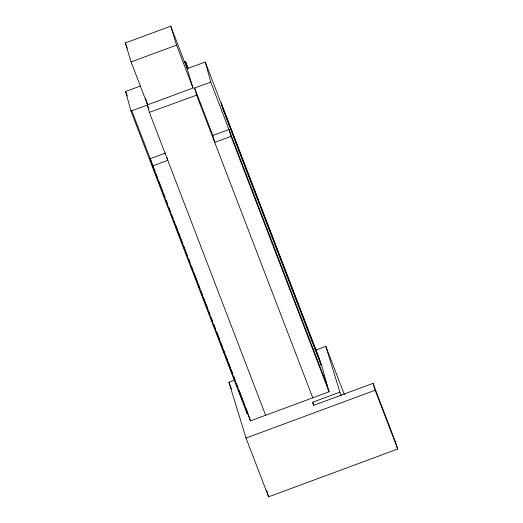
<?xml version="1.0" encoding="UTF-8"?>
<svg xmlns="http://www.w3.org/2000/svg" width="523" height="523" viewBox="0 0 523 523"><rect width="100%" height="100%" fill="white"/><g stroke="black" fill="none" stroke-linecap="round" stroke-linejoin="round"><path stroke-width="0.78" d="M184.155 62.302L185.665 61.753L187.509 68.513L205.278 62.041L321.527 364.877L329.045 391.786L250.465 420.865L152.624 165.981L167.772 160.306L166.974 157.377M125.304 42.971L170.76 26.15L187.227 69.049L193.02 88.021L147.564 104.842L131.096 61.943L125.304 42.971L127.331 48.24M131.096 61.943L176.552 45.115L170.76 26.15M315.912 350.011L325.836 346.337L339.885 392.158L312.636 402.252L313.591 405.371L373.017 383.359L395.584 442.151L397.696 449.035L268.6 496.85L246.032 438.058L228.917 382.235L234.258 380.254M246.032 438.058L375.128 390.243L373.017 383.359M212.848 135.45L228.969 129.58L231.009 136.392L214.744 142.393L212.848 135.45L194.634 88.008L210.762 82.137L205.278 62.041M321.083 365.041L319.193 358.268L221.157 102.881L223.046 109.647L321.083 365.041L321.527 364.877M248.046 413.556L247.183 413.87L130.94 111.033L147.375 105.045L148.833 108.849M165.778 152.991L150.206 158.665L152.624 165.981M130.94 111.033L125.592 91.447L140.752 85.922M265.612 415.19L149.362 112.353L196.583 95.153L194.634 88.008M375.128 390.243L397.696 449.035M325.836 346.337L344.356 394.577M339.885 392.158L341.329 395.918M210.762 82.137L327.006 384.974M231.009 136.392L329.045 391.786M185.665 61.753L188.267 68.526M196.583 95.153L312.832 397.99M176.552 45.115L193.02 88.021M312.636 402.252L313.793 405.26M125.592 91.447L127.344 96.01M131.796 110.719L155.168 171.603M155.756 173.126L157.796 178.448M158.384 179.971L160.424 185.299M161.012 186.816L163.052 192.144M163.64 193.667L165.098 197.472M166.268 200.512L167.726 204.316M168.896 207.363L170.354 211.168M171.524 214.208L173.276 218.777M174.152 221.059L175.028 223.341M175.61 224.864L177.657 230.185M178.245 231.709L180.285 237.037M180.873 238.56L182.913 243.881M183.501 245.405L185.541 250.733M186.129 252.249L187.587 256.054M188.757 259.101L190.215 262.906M191.385 265.946L193.137 270.515M194.013 272.797L197.517 281.923M198.099 283.446L200.146 288.774M200.734 290.298L202.774 295.619M203.362 297.142L205.402 302.471M205.99 303.994L208.03 309.315M208.618 310.839L210.076 314.643M211.246 317.683L212.704 321.488M213.874 324.535L215.626 329.098M216.502 331.379L220.006 340.512M220.588 342.035L222.635 347.357M223.223 348.88L225.263 354.208M225.851 355.732L227.891 361.053M228.479 362.576L230.519 367.904M231.107 369.421L232.565 373.226M233.735 376.272L235.193 380.077M236.363 383.117L238.115 387.687M238.991 389.968L242.495 399.095M243.077 400.618L245.124 405.946M245.712 407.469L247.752 412.791M228.917 382.235L231.519 389.02M248.288 414.288L250.465 420.865M266.697 490.646L268.6 496.85M145.479 98.017L147.564 104.842M245.902 409.169L247.183 413.87M147.375 105.045L149.362 112.353"/></g></svg>
